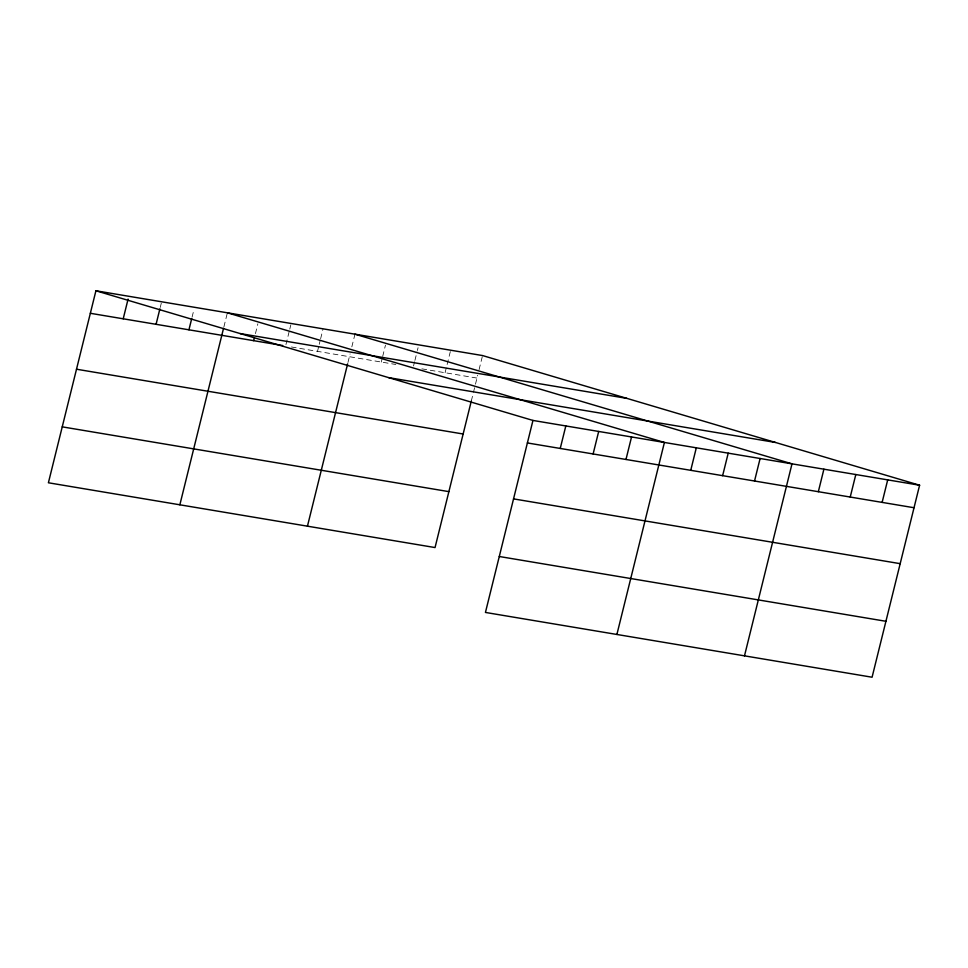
<?xml version="1.0" encoding="UTF-8"?>
<svg xmlns="http://www.w3.org/2000/svg" width="968" height="968" viewBox="0 0 968 968"><rect width="100%" height="100%" fill="white"/><g stroke="black" fill="none" stroke-linecap="round" stroke-linejoin="round"><path stroke-width="0.73" stroke-dasharray="4.84 3.63" d="M160.252 307.425L161.293 303.202M192.075 317.153L193.818 310.111M223.898 326.881L227.032 314.213M255.443 333.633L257.875 323.784M285.947 344.596L289.432 330.536M289.783 329.12L290.823 324.897M317.504 351.348L318.896 345.721M319.234 344.318L320.287 340.095M320.638 338.691L323.07 328.842M347.972 362.431L350.089 353.889M351.832 346.846L354.966 334.19M381.295 362.044L382.336 357.821M382.687 356.418L385.47 345.152M413.542 365.977L414.582 361.754M414.933 360.35L417.026 351.904M417.377 350.501L418.067 347.694M445.086 372.728L450.664 350.222M471.307 401.018L473.086 393.855M473.437 392.415L477.684 375.257M479.075 369.631L482.56 355.559M291.404 346.98L395.791 364.476M421.891 368.844L476.994 378.077"/><path stroke-width="1.45" d="M919.6 485.222L532.957 420.439L485.44 612.441L872.083 677.225L919.6 485.222L482.56 355.559L95.917 290.775L48.4 482.778L435.043 547.561L471.307 401.018M123.214 318.799L128.078 299.1M156.078 324.304L159.901 308.828M188.941 329.81L191.724 318.557M179.854 504.8L223.547 328.285M253.701 340.663L254.403 337.844M307.449 526.181L347.621 363.871M560.242 448.462L565.82 425.944M593.118 453.968L598.684 431.45M625.981 459.473L631.547 436.955M616.894 634.463L664.411 442.461L227.371 312.809M690.741 470.327L696.307 447.809M722.636 475.663L728.214 453.157M754.532 481.011L760.11 458.493M744.489 655.844L792.005 463.841L354.966 334.19M818.335 491.708L823.901 469.19M850.231 497.044L855.809 474.538M882.126 502.392L887.704 479.874M240.137 333.561L626.78 398.356M90.339 313.293L282.704 345.528M388.737 377.653L775.38 442.436M527.379 442.945L914.034 507.74M76.496 369.219L463.152 434.003M513.536 498.883L900.192 563.666M62.242 426.852L448.886 491.635M499.282 556.503L885.926 621.287M95.917 290.775L532.957 420.439"/></g></svg>
